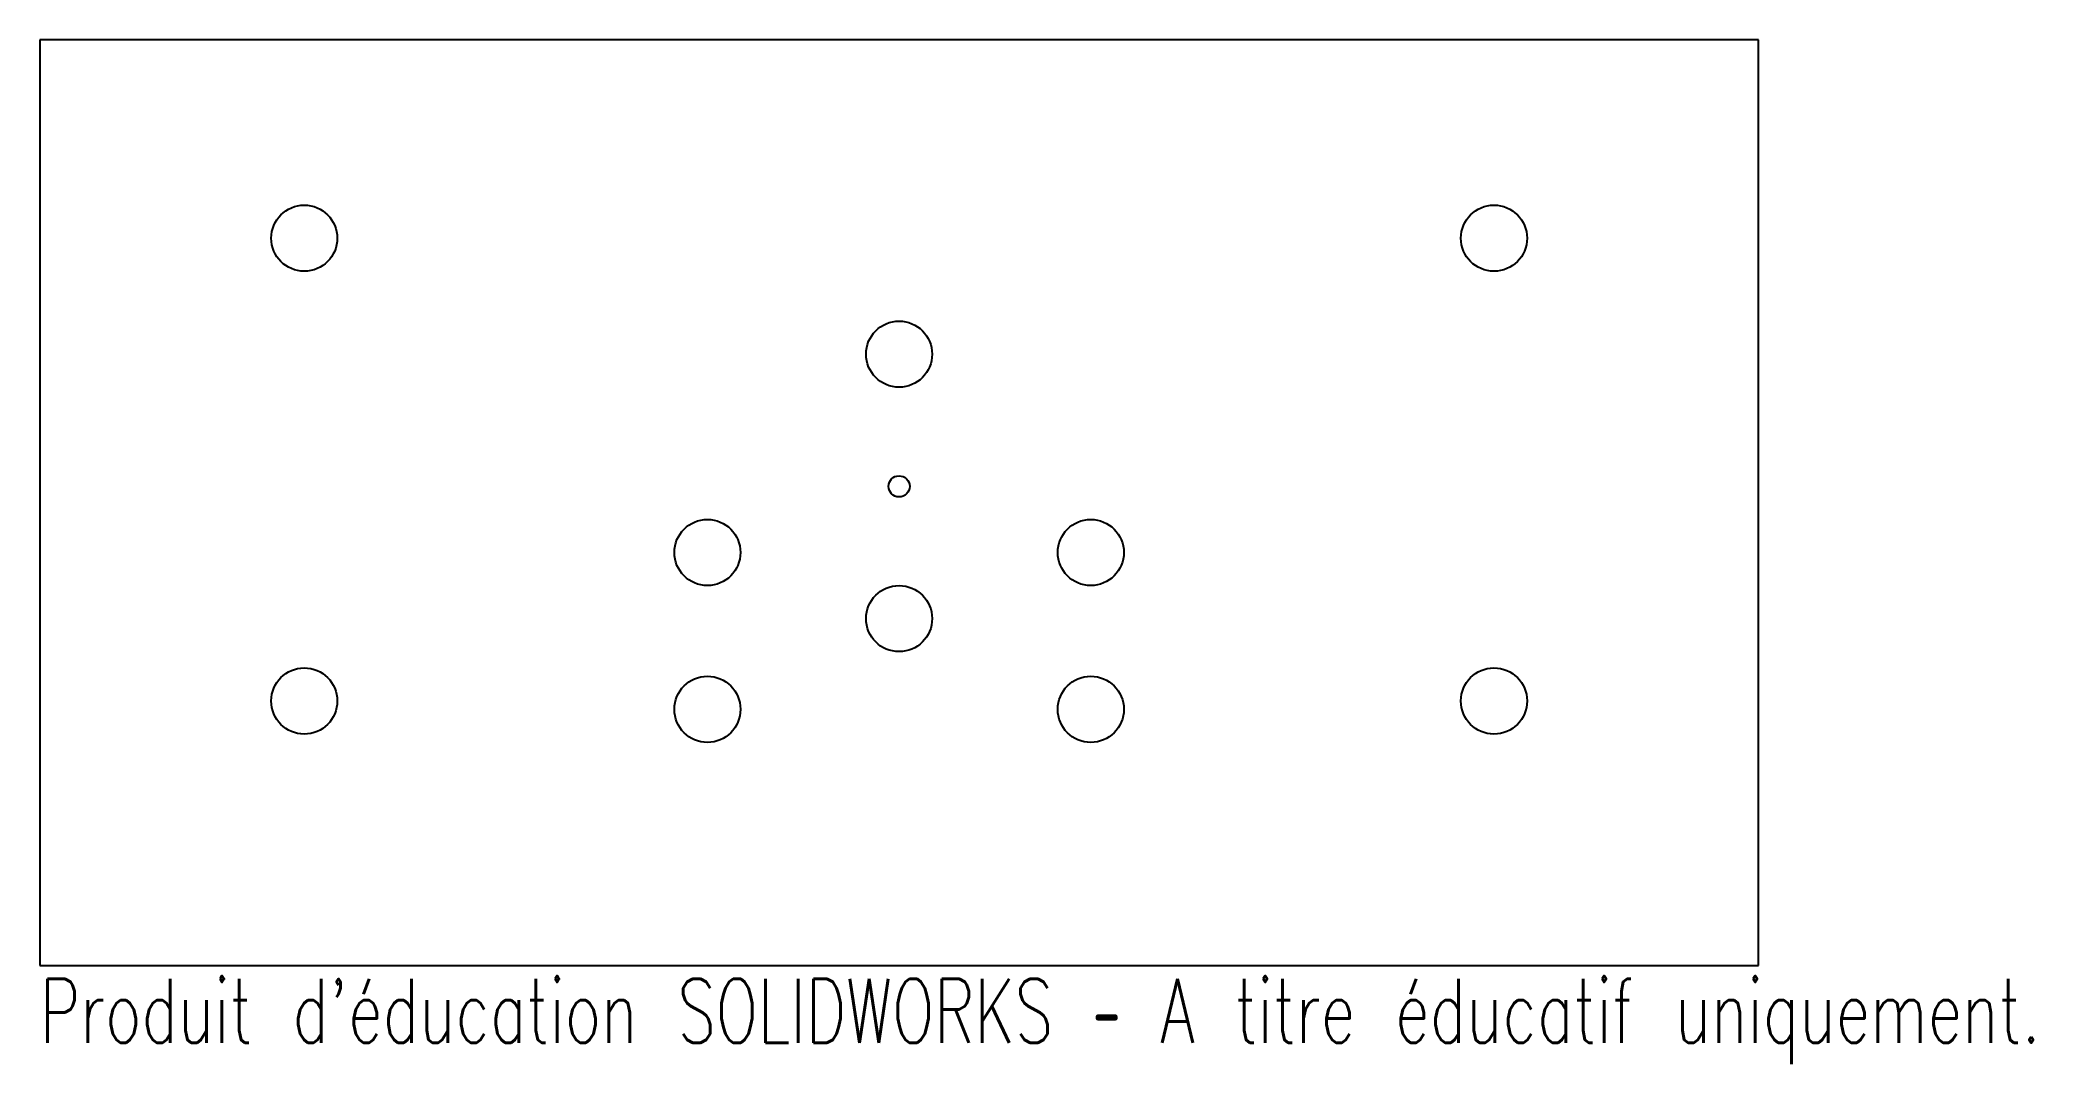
# Model space of a CAD drawing. Header units: millimetres. Extents: x 0 to 151, y -7 to 70.
import ezdxf

# ---------------------------------------------------------------- set-up
doc = ezdxf.new("R2010")
doc.units = ezdxf.units.MM
doc.styles.add('SLDTEXTSTYLE0', font='TXT', dxfattribs={"width": 0.7, "bigfont": 'bigfont'})

msp = doc.modelspace()

# ---------------------------------------------------------------- linework, layer by layer
at = {"color": 7, "linetype": 'Continuous', "lineweight": 25}
for p, q in [((0, 70), (0, 0)), ((130, 70), (0, 70)), ((130, 0), (130, 70)), ((0, 0), (130, 0))]:
    msp.add_line(p, q, dxfattribs=at)
for centre, radius in [((20, 55), 2.5), ((110, 55), 2.5), ((65, 46.23), 2.5), ((65, 36.23), 0.8), ((50.5, 31.23), 2.5), ((79.5, 31.23), 2.5), ((65, 26.23), 2.5), ((20, 20), 2.5), ((50.5, 19.37), 2.5), ((79.5, 19.37), 2.5), ((110, 20), 2.5)]:
    msp.add_circle(centre, radius, dxfattribs=at)

# ---------------------------------------------------------------- texts
at = {"color": 7, "linetype": 'Continuous', "insert": (0, -1.02), "char_height": 4.8336, "attachment_point": 1, "style": 'SLDTEXTSTYLE0'}
msp.add_mtext("Produit d'éducation SOLIDWORKS – A titre éducatif uniquement.", dxfattribs=at)

doc.saveas('drawing.dxf')
